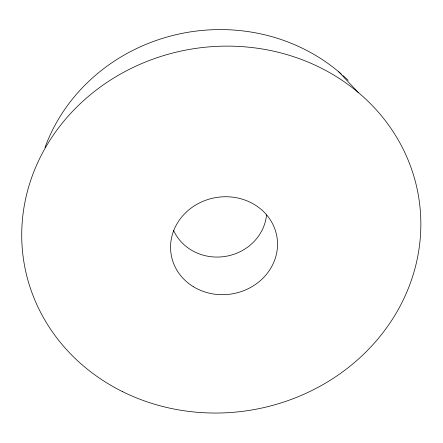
<?xml version="1.0" encoding="UTF-8"?>
<svg xmlns="http://www.w3.org/2000/svg" width="443" height="443" viewBox="0 0 443 443"><rect width="100%" height="100%" fill="white"/><g stroke="black" fill="none" stroke-linecap="round" stroke-linejoin="round"><path stroke-width="0.66" d="M338.751 71.838L358.315 92.526M266.536 214.96A48.575 45.048 -9.7 0 1 225.67 256.353A48.575 45.048 -9.7 0 1 173.595 230.504M45.048 147.414A181.071 168.506 -9.7 0 1 341.403 74.114M342.971 75.509A181.071 168.506 -9.7 0 1 348.076 80.305M193.536 286.798A53.62 48.835 -9.7 0 0 277.351 248.274A53.62 48.835 -9.7 0 0 201.244 202.086A53.62 48.835 -9.7 0 0 193.536 286.798M122.639 391.684A200.031 182.959 -9.7 0 0 420.85 222.94A200.031 182.959 -9.7 0 0 120.369 74.125A200.031 182.959 -9.7 0 0 122.639 391.684"/></g></svg>
